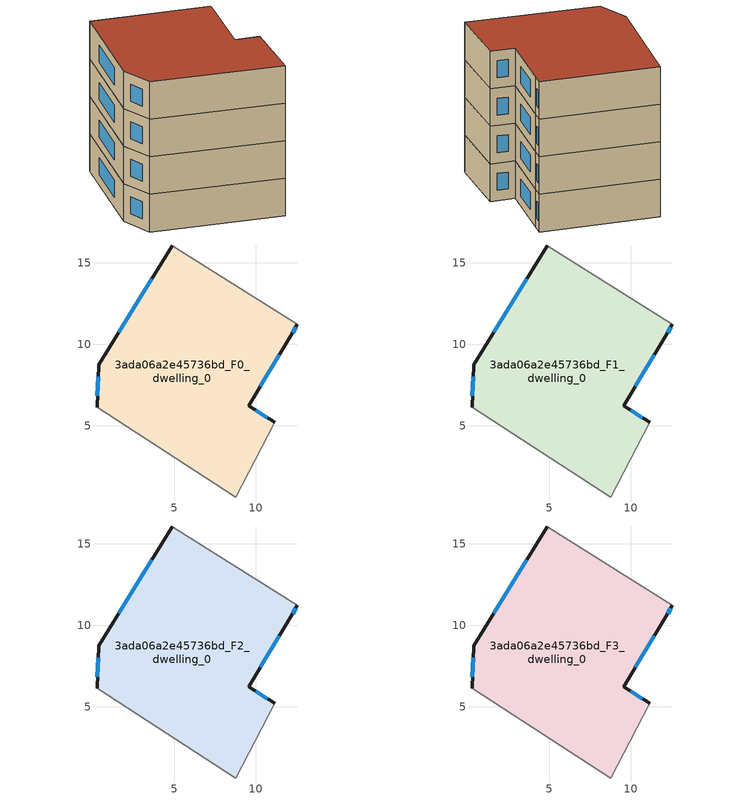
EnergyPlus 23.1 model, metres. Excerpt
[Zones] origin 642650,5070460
3ada06a2e45736bd_F0_dwelling_0
 floor ground (EU_floor_Construction): 12.56,11.23 12.16,10.53 9.55,6.23 11.15,5.23 8.75,0.62 0.24,6.13 0.35,8.73 4.85,16.04 z0
 wall outside (EU_wall_Construction): 11.15,5.23 9.55,6.23 12.16,10.53 12.56,11.23 / 4.85,16.04 0.35,8.73 0.24,6.13 z0:3
 wall adiabatic (EU_wall_Construction): 0.24,6.13 8.75,0.62 11.15,5.23 / 12.56,11.23 4.85,16.04 z0:3
 window (EU_Window_Construction): 12.27,10.72 12.44,11.04 / 10.27,7.41 11.44,9.35 / 10.71,5.5 9.99,5.95 / 0.32,8.02 0.27,6.85 / 3.61,14.03 1.59,10.74 z0.83:2.17
3ada06a2e45736bd_F1_dwelling_0
 floor to 3ada06a2e45736bd_F0_dwelling_0 (EU_floor_Construction): 12.55,11.23 12.15,10.53 9.55,6.23 11.15,5.23 8.75,0.62 0.24,6.13 0.35,8.73 4.85,16.04 z3
 wall outside (EU_wall_Construction): 11.15,5.23 9.55,6.23 12.16,10.53 12.56,11.23 / 4.85,16.04 0.35,8.73 0.24,6.13 z3:6
 wall adiabatic (EU_wall_Construction): 0.24,6.13 8.75,0.62 11.15,5.23 / 12.56,11.23 4.85,16.04 z3:6
 window (EU_Window_Construction): 12.27,10.72 12.44,11.04 / 10.27,7.41 11.44,9.35 / 10.71,5.5 9.99,5.95 / 0.32,8.02 0.27,6.85 / 3.61,14.03 1.59,10.74 z3.83:5.17
3ada06a2e45736bd_F2_dwelling_0
 floor to 3ada06a2e45736bd_F1_dwelling_0 (EU_floor_Construction): 12.55,11.23 12.15,10.53 9.55,6.23 11.15,5.23 8.75,0.62 0.24,6.13 0.35,8.73 4.85,16.04 z6
 wall outside (EU_wall_Construction): 11.15,5.23 9.55,6.23 12.16,10.53 12.56,11.23 / 4.85,16.04 0.35,8.73 0.24,6.13 z6:9
 wall adiabatic (EU_wall_Construction): 0.24,6.13 8.75,0.62 11.15,5.23 / 12.56,11.23 4.85,16.04 z6:9
 window (EU_Window_Construction): 12.27,10.72 12.44,11.04 / 10.27,7.41 11.44,9.35 / 10.71,5.5 9.99,5.95 / 0.32,8.02 0.27,6.85 / 3.61,14.03 1.59,10.74 z6.83:8.17
3ada06a2e45736bd_F3_dwelling_0
 floor to 3ada06a2e45736bd_F2_dwelling_0 (EU_floor_Construction): 12.55,11.23 12.15,10.53 9.55,6.23 11.15,5.23 8.75,0.62 0.24,6.13 0.35,8.73 4.85,16.04 z9
 wall outside (EU_wall_Construction): 11.15,5.23 9.55,6.23 12.16,10.53 12.56,11.23 / 4.85,16.04 0.35,8.73 0.24,6.13 z9:12
 wall adiabatic (EU_wall_Construction): 0.24,6.13 8.75,0.62 11.15,5.23 / 12.56,11.23 4.85,16.04 z9:12
 window (EU_Window_Construction): 12.27,10.72 12.44,11.04 / 10.27,7.41 11.44,9.35 / 10.71,5.5 9.99,5.95 / 0.32,8.02 0.27,6.85 / 3.61,14.03 1.59,10.74 z9.83:11.17
 roof outside (EU_roof_Construction): 8.75,0.62 11.15,5.23 9.55,6.23 12.16,10.53 12.56,11.23 4.85,16.04 0.35,8.73 0.24,6.13 z12
[Building]
EU S2 Campaign: North Axis=0; Terrain=City; Solar Distribution=FullExterior
[Site:Location]
Lyon-Bron: Latitude=45.75; Longitude=5; Time Zone=1; Elevation=198
[SizingPeriod:WeatherFileDays]
AnnualSizingPeriod: Begin Month=1; Begin Day of Month=1; End Month=12; End Day of Month=31; Day of Week for Start Day=Monday; Use Weather File Daylight Saving Period=No; Use Weather File Rain and Snow Indicators=No
[MATERIAL]
EU_InternalMass_Material: Roughness=MediumRough; Thickness=0.1; Conductivity=1; Density=1800; Specific Heat=900; Thermal Absorptance=0.9; Solar Absorptance=0.7; Visible Absorptance=0.7
[MATERIAL:NOMASS] Roughness=MediumRough; Thermal Absorptance=0.9; Solar Absorptance=0.7; Visible Absorptance=0.7
Name | Thermal Resistance
EU_wall_NoMass | 0.87146
EU_roof_NoMass | 0.842276
EU_floor_NoMass | 0.496999
[WINDOWMATERIAL:SIMPLEGLAZINGSYSTEM]
EU_Window_SimpleGlazing: UFactor=2.2525; Solar Heat Gain Coefficient=0.76; Visible Transmittance=0.76
[CONSTRUCTION]
EU_wall_Construction: EU_wall_NoMass
EU_roof_Construction: EU_roof_NoMass
EU_floor_Construction: EU_floor_NoMass
EU_InternalMass_Construction: EU_InternalMass_Material
EU_Window_Construction: EU_Window_SimpleGlazing
[ZONE] Type=1; Multiplier=1; Ceiling Height=autocalculate; Floor Area=autocalculate; Part of Total Floor Area=Yes
Name | Volume
3ada06a2e45736bd_F0_dwelling_0 | 326.462
3ada06a2e45736bd_F1_dwelling_0; 3ada06a2e45736bd_F2_dwelling_0 | 326.464
3ada06a2e45736bd_F3_dwelling_0 | 979.392
[INTERNALMASS] Construction=EU_InternalMass_Construction; Surface Area=108.821
Name | Zone or ZoneList
3ada06a2e45736bd_F0_dwelling_0_EU_InternalMass | 3ada06a2e45736bd_F0_dwelling_0
3ada06a2e45736bd_F1_dwelling_0_EU_InternalMass | 3ada06a2e45736bd_F1_dwelling_0
3ada06a2e45736bd_F2_dwelling_0_EU_InternalMass | 3ada06a2e45736bd_F2_dwelling_0
3ada06a2e45736bd_F3_dwelling_0_EU_InternalMass | 3ada06a2e45736bd_F3_dwelling_0
[OTHEREQUIPMENT] Fuel Type=Electricity; Design Level Calculation Method=Watts/Area; Power per Zone Floor Area=1; Fraction Latent=0; Fraction Radiant=0; Fraction Lost=0; Carbon Dioxide Generation Rate=0; EndUse Subcategory=EU_Step8_InternalGains
Name | Zone or ZoneList or Space or SpaceList | Schedule
EU_Step8_InternalGain_3ada06a2e45736bd_F0_dwelling_0_f000 | 3ada06a2e45736bd_F0_dwelling_0 | EU_Step8_GainSchedule_3ada06a2e45736bd_F0_dwelling_0_f000
EU_Step8_InternalGain_3ada06a2e45736bd_F1_dwelling_0_f000 | 3ada06a2e45736bd_F1_dwelling_0 | EU_Step8_GainSchedule_3ada06a2e45736bd_F1_dwelling_0_f000
EU_Step8_InternalGain_3ada06a2e45736bd_F2_dwelling_0_f000 | 3ada06a2e45736bd_F2_dwelling_0 | EU_Step8_GainSchedule_3ada06a2e45736bd_F2_dwelling_0_f000
EU_Step8_InternalGain_3ada06a2e45736bd_F3_dwelling_0_f000 | 3ada06a2e45736bd_F3_dwelling_0 | EU_Step8_GainSchedule_3ada06a2e45736bd_F3_dwelling_0_f000
[ZONEVENTILATION:DESIGNFLOWRATE] Schedule=EU_AlwaysOn; Design Flow Rate Calculation Method=AirChanges/Hour; Air Changes per Hour=0.425; Ventilation Type=Natural; Fan Pressure Rise=0; Fan Total Efficiency=1; Constant Term Coefficient=1; Temperature Term Coefficient=0; Velocity Term Coefficient=0; Velocity Squared Term Coefficient=0; Minimum Indoor Temperature=-100; Maximum Indoor Temperature=100; Delta Temperature=-100; Minimum Outdoor Temperature=-100; Maximum Outdoor Temperature=100; Maximum Wind Speed=40
Name | Zone or ZoneList or Space or SpaceList
EU_ConstantAir_3ada06a2e45736bd_F0_dwelling_0 | 3ada06a2e45736bd_F0_dwelling_0
EU_ConstantAir_3ada06a2e45736bd_F1_dwelling_0 | 3ada06a2e45736bd_F1_dwelling_0
EU_ConstantAir_3ada06a2e45736bd_F2_dwelling_0 | 3ada06a2e45736bd_F2_dwelling_0
EU_ConstantAir_3ada06a2e45736bd_F3_dwelling_0 | 3ada06a2e45736bd_F3_dwelling_0
[HVACTEMPLATE:THERMOSTAT] Constant Heating Setpoint=20; Constant Cooling Setpoint=50
EU_HeatOnly_3ada06a2e45736bd_F0_dwelling_0; EU_HeatOnly_3ada06a2e45736bd_F1_dwelling_0; EU_HeatOnly_3ada06a2e45736bd_F2_dwelling_0; EU_HeatOnly_3ada06a2e45736bd_F3_dwelling_0
[HVACTEMPLATE:ZONE:IDEALLOADSAIRSYSTEM] System Availability Schedule=EU_AlwaysOn; Maximum Heating Supply Air Temperature=50; Minimum Cooling Supply Air Temperature=13; Maximum Heating Supply Air Humidity Ratio=0.0156; Minimum Cooling Supply Air Humidity Ratio=0.0077; Heating Limit=NoLimit; Cooling Limit=NoLimit; Heating Availability Schedule=EU_AlwaysOn; Cooling Availability Schedule=EU_CoolingOff; Dehumidification Control Type=ConstantSensibleHeatRatio; Cooling Sensible Heat Ratio=0.7; Dehumidification Setpoint=60; Humidification Control Type=None; Humidification Setpoint=30; Outdoor Air Method=None; Outdoor Air Flow Rate per Person=0.00944; Outdoor Air Flow Rate per Zone Floor Area=0; Outdoor Air Flow Rate per Zone=0; Demand Controlled Ventilation Type=None; Outdoor Air Economizer Type=NoEconomizer; Heat Recovery Type=None; Sensible Heat Recovery Effectiveness=0.7; Latent Heat Recovery Effectiveness=0.65
Name | Template Thermostat
3ada06a2e45736bd_F0_dwelling_0 | EU_HeatOnly_3ada06a2e45736bd_F0_dwelling_0
3ada06a2e45736bd_F1_dwelling_0 | EU_HeatOnly_3ada06a2e45736bd_F1_dwelling_0
3ada06a2e45736bd_F2_dwelling_0 | EU_HeatOnly_3ada06a2e45736bd_F2_dwelling_0
3ada06a2e45736bd_F3_dwelling_0 | EU_HeatOnly_3ada06a2e45736bd_F3_dwelling_0
[SIZING:ZONE] Zone Cooling Design Supply Air Temperature Input Method=SupplyAirTemperature; Zone Cooling Design Supply Air Temperature=13; Zone Heating Design Supply Air Temperature Input Method=SupplyAirTemperature; Zone Heating Design Supply Air Temperature=50; Zone Cooling Design Supply Air Humidity Ratio=0.008; Zone Heating Design Supply Air Humidity Ratio=0.008; Cooling Design Air Flow Method=DesignDay; Cooling Design Air Flow Rate=0; Cooling Minimum Air Flow per Zone Floor Area=0.000762; Cooling Minimum Air Flow=0; Cooling Minimum Air Flow Fraction=0.2; Heating Design Air Flow Method=DesignDay; Heating Design Air Flow Rate=0; Heating Maximum Air Flow per Zone Floor Area=0.002032; Heating Maximum Air Flow=0.141576; Heating Maximum Air Flow Fraction=0.3; Account for Dedicated Outdoor Air System=No; Dedicated Outdoor Air System Control Strategy=NeutralSupplyAir; Dedicated Outdoor Air Low Setpoint Temperature for Design=autosize; Dedicated Outdoor Air High Setpoint Temperature for Design=autosize; Zone Load Sizing Method=Sensible Load Only No Latent Load; Zone Latent Cooling Design Supply Air Humidity Ratio Input Method=HumidityRatioDifference; Zone Cooling Design Supply Air Humidity Ratio Difference=0.005; Zone Latent Heating Design Supply Air Humidity Ratio Input Method=HumidityRatioDifference; Zone Humidification Design Supply Air Humidity Ratio Difference=0.005
3ada06a2e45736bd_F0_dwelling_0; 3ada06a2e45736bd_F1_dwelling_0; 3ada06a2e45736bd_F2_dwelling_0; 3ada06a2e45736bd_F3_dwelling_0
[SCHEDULE:CONSTANT]
Name | Hourly Value
EU_AlwaysOn | 1
EU_CoolingOff | 0
[SCHEDULE:FILE] Column Number=1; Rows to Skip at Top=0; Number of Hours of Data=8760; Column Separator=Comma; Interpolate to Timestep=No; Minutes per Item=60; Adjust Schedule for Daylight Savings=Yes
Name | File
EU_Step8_GainSchedule_3ada06a2e45736bd_F0_dwelling_0_f000 | ../../schedules/3ada06a2e45736bd/3ada06a2e45736bd_F0_dwelling_0_f000_gain.csv
EU_Step8_GainSchedule_3ada06a2e45736bd_F1_dwelling_0_f000 | ../../schedules/3ada06a2e45736bd/3ada06a2e45736bd_F1_dwelling_0_f000_gain.csv
EU_Step8_GainSchedule_3ada06a2e45736bd_F2_dwelling_0_f000 | ../../schedules/3ada06a2e45736bd/3ada06a2e45736bd_F2_dwelling_0_f000_gain.csv
EU_Step8_GainSchedule_3ada06a2e45736bd_F3_dwelling_0_f000 | ../../schedules/3ada06a2e45736bd/3ada06a2e45736bd_F3_dwelling_0_f000_gain.csv
